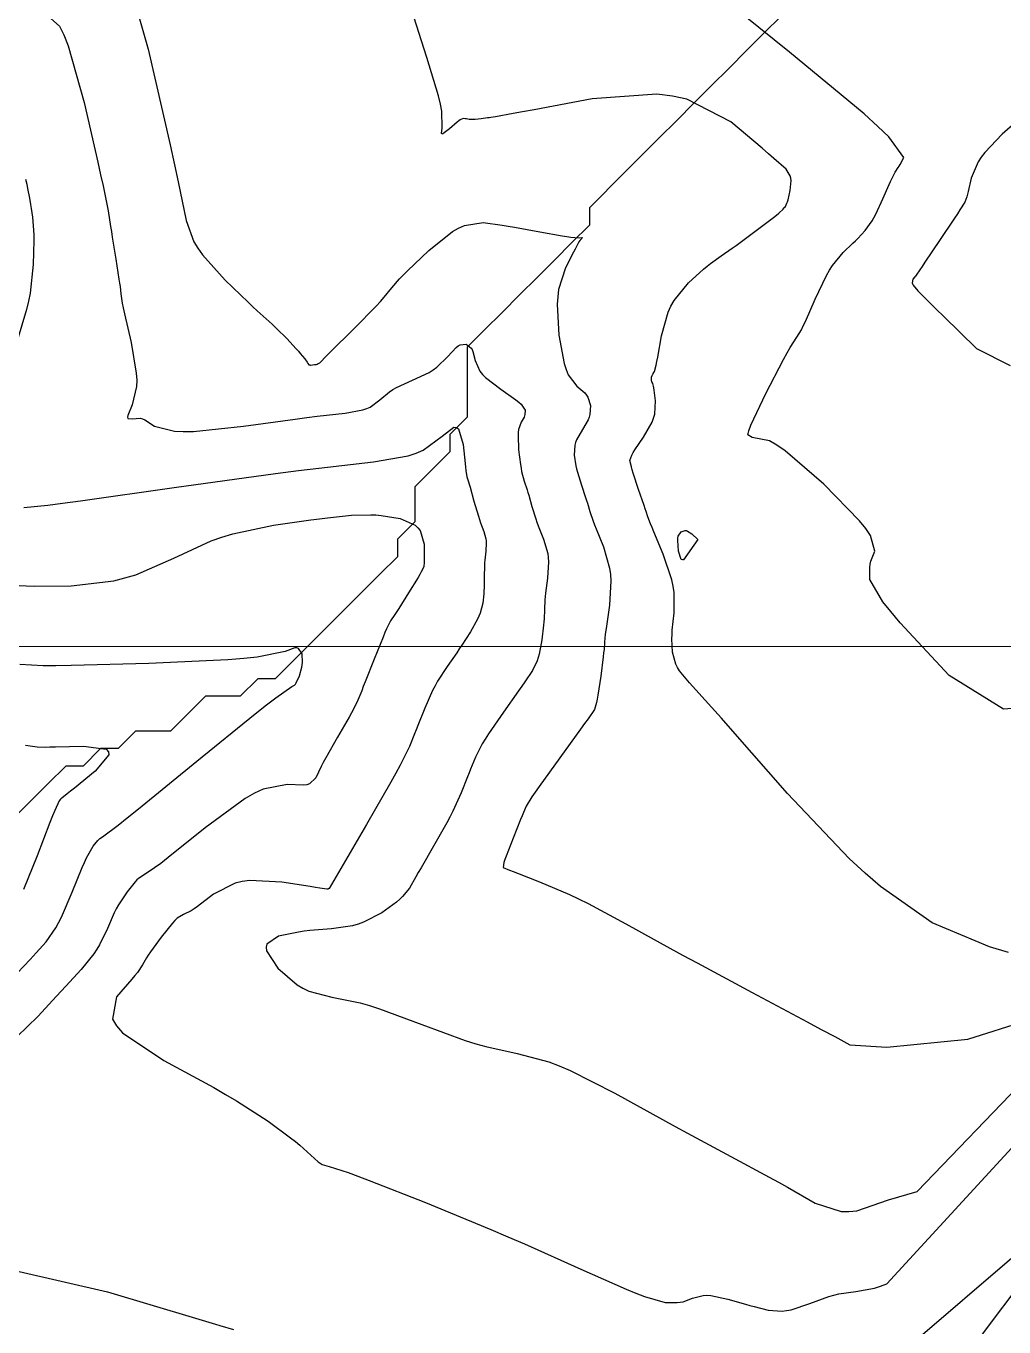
# Model space of a CAD drawing. Header units: metres. Extents: x 837117 to 838477, y 1189012 to 1191015.
# Drawn here: x 837942.7 to 837998.7, y 1190374.9 to 1190449.4 of the extents above; entities that cross this region are included whole.
import ezdxf

# ---------------------------------------------------------------- set-up
doc = ezdxf.new("R2010")
doc.units = ezdxf.units.M
doc.header["$LTSCALE"] = 0.3
doc.layers.add('COORD', color=7, linetype='Continuous', lineweight=20)
doc.layers.add('DRENAJE', color=5, linetype='Continuous', lineweight=25)
doc.layers.add('COTAS 10', color=1, linetype='Continuous')
doc.layers.add('COTAS INT', color=252, linetype='Continuous')

msp = doc.modelspace()

# ---------------------------------------------------------------- linework, layer by layer
at = {"layer": 'COORD'}
msp.add_line((837476.514, 1190413.872), (838476.514, 1190413.872), dxfattribs=at)
at = {"layer": 'COTAS 10'}
for points, elevation in [([(837999.397, 1190410.325), (837998.668, 1190410.277), (837995.563, 1190412.207), (837992.751, 1190415.227), (837992.207, 1190415.867), (837991.764, 1190416.421), (837991.013, 1190417.709), (837991.004, 1190418.401), (837991.03, 1190418.579), (837991.068, 1190418.751), (837991.307, 1190419.322), (837991.053, 1190420.233), (837990.779, 1190420.62), (837990.418, 1190421.066), (837988.38, 1190423.16), (837986.162, 1190425.075), (837985.686, 1190425.408), (837985.272, 1190425.655), (837984.275, 1190425.833), (837984.027, 1190425.99), (837984.084, 1190426.224), (837984.196, 1190426.54), (837985.055, 1190428.368), (837986.065, 1190430.301), (837986.272, 1190430.683), (837986.449, 1190430.999), (837986.824, 1190431.587), (837987.091, 1190432.015), (837987.199, 1190432.23), (837987.322, 1190432.487), (837987.886, 1190433.763), (837988.533, 1190435.116), (837988.708, 1190435.421), (837988.881, 1190435.697), (837989.491, 1190436.441), (837990.047, 1190436.967), (837990.186, 1190437.105), (837990.319, 1190437.24), (837990.748, 1190437.699), (837991.139, 1190438.241), (837991.249, 1190438.429), (837991.359, 1190438.632), (837991.76, 1190439.503), (837992.115, 1190440.331), (837992.196, 1190440.509), (837992.27, 1190440.663), (837992.471, 1190441.035), (837992.638, 1190441.299), (837992.69, 1190441.387), (837992.745, 1190441.481), (837992.962, 1190441.872), (837992.101, 1190443.061), (837991.475, 1190443.658), (837990.681, 1190444.372), (837986.414, 1190447.917), (837982.032, 1190451.457)], 1700), ([(837942.298, 1190417.363), (837942.698, 1190417.339), (837943.155, 1190417.324), (837945.289, 1190417.346), (837947.716, 1190417.637), (837948.358, 1190417.792), (837948.987, 1190417.978), (837951.151, 1190418.919), (837953.291, 1190419.911), (837953.905, 1190420.13), (837954.528, 1190420.324), (837956.857, 1190420.822), (837958.997, 1190421.116), (837959.501, 1190421.18), (837959.966, 1190421.238), (837961.329, 1190421.385), (837962.432, 1190421.418), (837962.735, 1190421.403), (837963.036, 1190421.377), (837964.114, 1190421.197), (837964.975, 1190420.821), (837965.14, 1190420.672), (837965.273, 1190420.503), (837965.486, 1190419.73), (837965.487, 1190418.984), (837965.486, 1190418.831), (837965.484, 1190418.703), (837965.473, 1190418.434), (837965.33, 1190418.136), (837965.246, 1190417.988), (837965.141, 1190417.811), (837964.602, 1190416.938), (837964.039, 1190416.05), (837963.919, 1190415.864), (837963.816, 1190415.704), (837963.573, 1190415.342), (837963.343, 1190414.886), (837963.247, 1190414.667), (837963.137, 1190414.407), (837962.625, 1190413.133), (837962.117, 1190411.838), (837962.009, 1190411.566), (837961.916, 1190411.33), (837961.7, 1190410.789), (837961.447, 1190410.283), (837961.331, 1190410.07), (837961.194, 1190409.825), (837960.534, 1190408.677), (837959.862, 1190407.494), (837959.718, 1190407.228), (837959.592, 1190406.988), (837959.291, 1190406.344), (837958.93, 1190405.999), (837958.766, 1190405.949), (837958.575, 1190405.918), (837957.656, 1190405.968), (837956.266, 1190405.695), (837955.778, 1190405.461), (837955.245, 1190405.157), (837952.947, 1190403.484), (837950.827, 1190401.772), (837950.405, 1190401.444), (837950.056, 1190401.178), (837949.394, 1190400.743), (837949.138, 1190400.586), (837949.044, 1190400.496), (837948.94, 1190400.386), (837948.482, 1190399.817), (837947.991, 1190399.068), (837947.866, 1190398.844), (837947.746, 1190398.612), (837947.352, 1190397.714), (837946.901, 1190396.778), (837946.745, 1190396.522), (837946.576, 1190396.268), (837945.854, 1190395.365), (837944.98, 1190394.41), (837944.715, 1190394.123), (837944.441, 1190393.827), (837943.367, 1190392.679), (837942.193, 1190391.518)], 1690), ([(837992.432, 1190373.088), (838000.35, 1190379.884)], 1690), ([(837942.31, 1190378.061), (837947.364, 1190376.893), (837952.406, 1190375.397), (837953.545, 1190375.054), (837953.798, 1190374.978), (837954.574, 1190374.742)], 1690)]:
    msp.add_lwpolyline(points, dxfattribs=dict(at, elevation=elevation))
at = {"layer": 'COTAS INT'}
for points, elevation in [([(837948.205, 1190453.318), (837949.684, 1190448.083), (837950.942, 1190442.608), (837951.197, 1190441.464), (837951.413, 1190440.482), (837951.857, 1190438.277), (837952.311, 1190437.051), (837952.533, 1190436.686), (837952.797, 1190436.309), (837954.097, 1190434.854), (837955.415, 1190433.584), (837955.689, 1190433.323), (837955.925, 1190433.103), (837956.448, 1190432.635), (837956.791, 1190432.334), (837956.913, 1190432.218), (837957.045, 1190432.088), (837957.62, 1190431.502), (837958.173, 1190430.911), (837958.293, 1190430.778), (837958.397, 1190430.659), (837958.651, 1190430.34), (837958.785, 1190430.148), (837958.813, 1190430.109), (837958.838, 1190430.076), (837958.894, 1190430.01), (837958.945, 1190429.992), (837958.966, 1190429.99), (837958.99, 1190429.99), (837959.102, 1190429.999), (837959.215, 1190430.015), (837959.241, 1190430.018), (837959.264, 1190430.021), (837959.325, 1190430.028), (837959.364, 1190430.035), (837959.373, 1190430.038), (837959.381, 1190430.041), (837959.402, 1190430.057), (837959.423, 1190430.075), (837959.43, 1190430.08), (837959.439, 1190430.085), (837959.474, 1190430.101), (837959.512, 1190430.119), (837959.521, 1190430.125), (837959.53, 1190430.132), (837959.557, 1190430.16), (837959.87, 1190430.478), (837960.058, 1190430.668), (837961.499, 1190432.109), (837962.739, 1190433.371), (837962.992, 1190433.638), (837963.206, 1190433.869), (837963.651, 1190434.406), (837964.088, 1190434.92), (837964.297, 1190435.136), (837964.544, 1190435.384), (837965.755, 1190436.549), (837967.121, 1190437.631), (837967.466, 1190437.828), (837967.797, 1190437.98), (837968.872, 1190438.157), (837969.967, 1190438.006), (837970.309, 1190437.952), (837970.669, 1190437.892), (837972.11, 1190437.628), (837973.401, 1190437.393), (837973.665, 1190437.351), (837973.889, 1190437.318), (837974.362, 1190437.283), (837974.515, 1190437.293), (837974.536, 1190437.289), (837974.549, 1190437.281), (837974.521, 1190437.231), (837974.443, 1190437.161), (837974.424, 1190437.142), (837974.406, 1190437.122), (837974.353, 1190437.051), (837974.209, 1190436.78), (837974.134, 1190436.634), (837974.043, 1190436.458), (837973.59, 1190435.566), (837973.195, 1190434.309), (837973.141, 1190433.902), (837973.111, 1190433.47), (837973.205, 1190431.698), (837973.515, 1190430.07), (837973.622, 1190429.729), (837973.738, 1190429.435), (837974.232, 1190428.771), (837974.688, 1190428.388), (837974.781, 1190428.272), (837974.858, 1190428.151), (837975.016, 1190427.677), (837974.982, 1190427.159), (837974.939, 1190427.01), (837974.882, 1190426.858), (837974.554, 1190426.291), (837974.224, 1190425.711), (837974.166, 1190425.552), (837974.123, 1190425.394), (837974.085, 1190424.826), (837974.182, 1190424.219), (837974.224, 1190424.036), (837974.272, 1190423.846), (837974.497, 1190423.104), (837974.734, 1190422.395), (837974.789, 1190422.226), (837974.839, 1190422.068), (837974.982, 1190421.594), (837975.169, 1190421.043), (837975.247, 1190420.837), (837975.337, 1190420.608), (837975.756, 1190419.585), (837976.11, 1190418.357), (837976.159, 1190417.999), (837976.186, 1190417.632), (837976.105, 1190416.238), (837975.928, 1190415.033), (837975.894, 1190414.785), (837975.867, 1190414.574), (837975.825, 1190414.119), (837975.792, 1190413.69), (837975.771, 1190413.495), (837975.745, 1190413.267), (837975.606, 1190412.166), (837975.446, 1190411.073), (837975.407, 1190410.85), (837975.368, 1190410.66), (837975.247, 1190410.263), (837974.875, 1190409.731), (837974.679, 1190409.457), (837974.444, 1190409.129), (837973.258, 1190407.485), (837972.081, 1190405.844), (837971.851, 1190405.518), (837971.663, 1190405.246), (837971.329, 1190404.727), (837971.177, 1190404.349), (837971.103, 1190404.167), (837971.016, 1190403.952), (837970.585, 1190402.893), (837970.181, 1190401.858), (837970.111, 1190401.657), (837970.059, 1190401.493), (837970.02, 1190401.21), (837970.388, 1190401.06), (837970.592, 1190400.98), (837970.84, 1190400.883), (837972.105, 1190400.393), (837973.808, 1190399.659), (837974.332, 1190399.408), (837974.879, 1190399.135), (837977.045, 1190397.98), (837979.562, 1190396.593), (837980.331, 1190396.174), (837981.131, 1190395.741), (837984.28, 1190394.054), (837987.433, 1190392.368), (837988.235, 1190391.935), (837989.006, 1190391.518), (837989.873, 1190391.044), (837991.978, 1190390.908), (837996.623, 1190391.382), (838000, 1190392.441)], 1696), ([(837943.774, 1190450.153), (837944.615, 1190449.394), (837944.857, 1190448.9), (837945.103, 1190448.283), (837946.023, 1190445.027), (837946.807, 1190441.607), (837946.968, 1190440.886), (837947.104, 1190440.264), (837947.389, 1190438.831), (837947.534, 1190437.924), (837947.581, 1190437.632), (837947.631, 1190437.322), (837947.837, 1190436.056), (837948.016, 1190434.911), (837948.05, 1190434.677), (837948.077, 1190434.479), (837948.115, 1190434.065), (837948.203, 1190433.53), (837948.26, 1190433.257), (837948.332, 1190432.928), (837948.713, 1190431.289), (837949.011, 1190429.527), (837949.032, 1190429.122), (837949.026, 1190428.753), (837948.778, 1190427.718), (837948.52, 1190427.106), (837948.507, 1190427.003), (837948.519, 1190426.93), (837948.773, 1190426.906), (837949.224, 1190426.943), (837949.36, 1190426.908), (837949.502, 1190426.853), (837950.054, 1190426.492), (837951.191, 1190426.192), (837951.7, 1190426.177), (837952.294, 1190426.19), (837955.142, 1190426.483), (837958.102, 1190426.893), (837958.767, 1190426.98), (837959.364, 1190427.056), (837960.962, 1190427.235), (837961.974, 1190427.415), (837962.203, 1190427.491), (837962.408, 1190427.579), (837962.964, 1190427.99), (837963.499, 1190428.459), (837963.692, 1190428.583), (837963.905, 1190428.704), (837964.833, 1190429.119), (837965.782, 1190429.571), (837966.008, 1190429.715), (837966.218, 1190429.868), (837966.84, 1190430.486), (837967.319, 1190431.001), (837967.438, 1190431.089), (837967.55, 1190431.152), (837967.907, 1190431.183), (837968.178, 1190430.965), (837968.236, 1190430.871), (837968.287, 1190430.763), (837968.412, 1190430.252), (837968.685, 1190429.631), (837968.829, 1190429.453), (837969.003, 1190429.274), (837969.878, 1190428.604), (837970.744, 1190428.004), (837970.912, 1190427.868), (837971.049, 1190427.745), (837971.283, 1190427.409), (837971.266, 1190427.15), (837971.245, 1190427.075), (837971.216, 1190426.999), (837971.052, 1190426.715), (837970.9, 1190426.296), (837970.879, 1190426.134), (837970.867, 1190425.953), (837970.902, 1190425.135), (837971.008, 1190424.285), (837971.041, 1190424.084), (837971.076, 1190423.897), (837971.22, 1190423.346), (837971.382, 1190422.845), (837971.43, 1190422.691), (837971.478, 1190422.53), (837971.664, 1190421.89), (837971.883, 1190421.187), (837971.954, 1190420.985), (837972.028, 1190420.78), (837972.331, 1190420.017), (837972.567, 1190419.198), (837972.599, 1190418.959), (837972.617, 1190418.714), (837972.564, 1190417.786), (837972.446, 1190416.924), (837972.423, 1190416.721), (837972.406, 1190416.534), (837972.379, 1190415.99), (837972.357, 1190415.455), (837972.342, 1190415.274), (837972.324, 1190415.079), (837972.229, 1190414.256), (837972.074, 1190413.427), (837972.02, 1190413.229), (837971.959, 1190413.044), (837971.699, 1190412.488), (837971.263, 1190411.838), (837971.093, 1190411.593), (837970.901, 1190411.321), (837970.029, 1190410.104), (837969.168, 1190408.858), (837968.983, 1190408.567), (837968.821, 1190408.3), (837968.428, 1190407.529), (837968.155, 1190406.84), (837968.068, 1190406.625), (837967.977, 1190406.398), (837967.609, 1190405.491), (837967.126, 1190404.425), (837966.962, 1190404.099), (837966.785, 1190403.759), (837966.037, 1190402.421), (837965.318, 1190401.187), (837965.159, 1190400.913), (837965.017, 1190400.668), (837964.65, 1190400.027), (837964.253, 1190399.536), (837964.092, 1190399.386), (837963.908, 1190399.23), (837963.062, 1190398.613), (837962.018, 1190398.072), (837961.709, 1190397.964), (837961.392, 1190397.874), (837960.178, 1190397.699), (837958.943, 1190397.599), (837958.614, 1190397.556), (837958.289, 1190397.506), (837957.16, 1190397.273), (837956.485, 1190396.824), (837956.448, 1190396.639), (837956.474, 1190396.428), (837957.109, 1190395.444), (837958.225, 1190394.486), (837958.555, 1190394.291), (837958.895, 1190394.125), (837960.2, 1190393.78), (837961.824, 1190393.45), (837962.364, 1190393.295), (837962.945, 1190393.111), (837965.369, 1190392.214), (837967.836, 1190391.303), (837968.443, 1190391.11), (837969.017, 1190390.944), (837970.814, 1190390.557), (837972.635, 1190390.075), (837973.224, 1190389.849), (837973.85, 1190389.582), (837976.416, 1190388.28), (837979.141, 1190386.772), (837979.867, 1190386.375), (837980.58, 1190385.987), (837983.052, 1190384.658), (837985.246, 1190383.472), (837985.784, 1190383.174), (837986.292, 1190382.89), (837987.877, 1190381.972), (837989.366, 1190381.497), (837989.814, 1190381.492), (837990.278, 1190381.542), (837992.08, 1190382.178), (837993.727, 1190382.649), (838000, 1190389.173)], 1694), ([(837998.945, 1190396.334), (837997.863, 1190396.663), (837994.59, 1190398.044), (837991.628, 1190400.111), (837990.742, 1190400.873), (837989.828, 1190401.717), (837986.291, 1190405.449), (837983.167, 1190409.017), (837982.513, 1190409.757), (837981.95, 1190410.39), (837980.68, 1190411.783), (837980.123, 1190412.475), (837980.009, 1190412.667), (837979.913, 1190412.858), (837979.714, 1190413.55), (837979.679, 1190414.314), (837979.686, 1190414.552), (837979.701, 1190414.8), (837979.815, 1190415.793), (837979.817, 1190416.957), (837979.761, 1190417.313), (837979.679, 1190417.685), (837979.181, 1190419.153), (837978.645, 1190420.435), (837978.54, 1190420.689), (837978.454, 1190420.9), (837978.299, 1190421.297), (837978.2, 1190421.606), (837978.148, 1190421.761), (837978.086, 1190421.946), (837977.775, 1190422.863), (837977.467, 1190423.794), (837977.406, 1190423.988), (837977.357, 1190424.153), (837977.268, 1190424.517), (837977.378, 1190424.834), (837977.453, 1190424.97), (837977.549, 1190425.127), (837978.055, 1190425.866), (837978.548, 1190426.718), (837978.634, 1190426.945), (837978.698, 1190427.169), (837978.749, 1190427.946), (837978.668, 1190428.557), (837978.649, 1190428.675), (837978.632, 1190428.772), (837978.585, 1190428.938), (837978.553, 1190428.982), (837978.545, 1190429.001), (837978.538, 1190429.023), (837978.518, 1190429.13), (837978.512, 1190429.246), (837978.514, 1190429.274), (837978.517, 1190429.301), (837978.543, 1190429.383), (837978.586, 1190429.461), (837978.6, 1190429.486), (837978.615, 1190429.511), (837978.677, 1190429.612), (837978.78, 1190429.991), (837978.822, 1190430.192), (837978.869, 1190430.434), (837979.083, 1190431.654), (837979.471, 1190433.027), (837979.627, 1190433.365), (837979.805, 1190433.686), (837980.622, 1190434.693), (837981.491, 1190435.472), (837981.701, 1190435.649), (837981.898, 1190435.809), (837982.5, 1190436.246), (837983.133, 1190436.675), (837983.351, 1190436.83), (837983.586, 1190437.001), (837984.588, 1190437.748), (837985.495, 1190438.443), (837985.67, 1190438.581), (837985.812, 1190438.695), (837986.053, 1190438.911), (837986.088, 1190438.973), (837986.101, 1190438.991), (837986.116, 1190439.009), (837986.18, 1190439.075), (837986.268, 1190439.255), (837986.297, 1190439.345), (837986.329, 1190439.452), (837986.461, 1190439.983), (837986.512, 1190440.562), (837986.493, 1190440.7), (837986.459, 1190440.829), (837986.216, 1190441.211), (837985.525, 1190441.819), (837985.21, 1190442.09), (837984.84, 1190442.405), (837983.055, 1190443.915), (837980.537, 1190445.212), (837979.706, 1190445.393), (837978.816, 1190445.498), (837975.117, 1190445.236), (837971.787, 1190444.613), (837971.129, 1190444.491), (837970.587, 1190444.391), (837969.583, 1190444.209), (837969.303, 1190444.166), (837969.216, 1190444.154), (837969.125, 1190444.141), (837968.764, 1190444.089), (837968.421, 1190444.052), (837968.342, 1190444.048), (837968.27, 1190444.046), (837968.065, 1190444.06), (837967.917, 1190444.087), (837967.879, 1190444.094), (837967.844, 1190444.099), (837967.731, 1190444.115), (837967.549, 1190444.03), (837967.47, 1190443.972), (837967.379, 1190443.899), (837966.945, 1190443.512), (837966.569, 1190443.229), (837966.514, 1190443.221), (837966.479, 1190443.245), (837966.532, 1190443.586), (837966.513, 1190444.533), (837966.434, 1190444.938), (837966.323, 1190445.405), (837965.654, 1190447.606), (837964.757, 1190450.417)], 1698), ([(837999.636, 1190444.138), (837998.59, 1190443.213), (837997.591, 1190442.173), (837997.384, 1190441.897), (837997.208, 1190441.626), (837996.82, 1190440.689), (837996.647, 1190439.929), (837996.606, 1190439.769), (837996.568, 1190439.631), (837996.455, 1190439.314), (837996.175, 1190438.871), (837996.032, 1190438.654), (837995.86, 1190438.396), (837995.003, 1190437.121), (837994.163, 1190435.877), (837994.002, 1190435.638), (837993.872, 1190435.445), (837993.662, 1190435.128), (837993.628, 1190435.081), (837993.61, 1190435.059), (837993.588, 1190435.033), (837993.474, 1190434.903), (837993.435, 1190434.705), (837993.459, 1190434.635), (837993.498, 1190434.559), (837993.767, 1190434.232), (837994.504, 1190433.502), (837994.839, 1190433.172), (837995.231, 1190432.787), (837997.118, 1190430.937), (837999.043, 1190429.96)], 1702), ([(837942.669, 1190440.63), (837942.732, 1190440.348), (837942.785, 1190440.103), (837942.897, 1190439.542), (837942.954, 1190439.186), (837942.973, 1190439.071), (837942.992, 1190438.95), (837943.073, 1190438.454), (837943.132, 1190437.709), (837943.138, 1190437.431), (837943.139, 1190437.121), (837943.108, 1190435.745), (837942.929, 1190434.113), (837942.837, 1190433.642), (837942.728, 1190433.164), (837942.183, 1190431.371)], 1692), ([(837942.575, 1190421.835), (837943.94, 1190421.971), (837944.774, 1190422.079), (837945.806, 1190422.217), (837951.182, 1190422.967), (837956.989, 1190423.771), (837958.293, 1190423.942), (837959.465, 1190424.091), (837962.599, 1190424.442), (837964.584, 1190424.795), (837965.032, 1190424.944), (837965.436, 1190425.116), (837966.526, 1190425.923), (837967.197, 1190426.429), (837967.336, 1190426.412), (837967.455, 1190426.326), (837967.718, 1190425.444), (837967.833, 1190424.352), (837967.859, 1190424.132), (837967.881, 1190423.949), (837967.942, 1190423.587), (837968.03, 1190423.295), (837968.07, 1190423.156), (837968.118, 1190422.992), (837968.346, 1190422.187), (837968.598, 1190421.33), (837968.66, 1190421.133), (837968.719, 1190420.953), (837968.905, 1190420.448), (837969.023, 1190420.039), (837969.04, 1190419.92), (837969.049, 1190419.797), (837969.022, 1190419.333), (837968.963, 1190418.814), (837968.952, 1190418.657), (837968.944, 1190418.494), (837968.932, 1190417.86), (837968.922, 1190417.219), (837968.914, 1190417.053), (837968.904, 1190416.891), (837968.851, 1190416.345), (837968.702, 1190415.781), (837968.633, 1190415.608), (837968.55, 1190415.428), (837968.151, 1190414.713), (837967.651, 1190413.944), (837967.506, 1190413.729), (837967.358, 1190413.512), (837966.801, 1190412.723), (837966.255, 1190411.872), (837966.115, 1190411.617), (837965.979, 1190411.353), (837965.526, 1190410.331), (837965.136, 1190409.339), (837965.039, 1190409.095), (837964.947, 1190408.864), (837964.655, 1190408.14), (837964.118, 1190407.065), (837963.871, 1190406.614), (837963.582, 1190406.095), (837962.186, 1190403.665), (837960.046, 1190400), (837960.042, 1190399.995), (837960.039, 1190399.992), (837960.03, 1190399.986), (837960.02, 1190399.981), (837960.014, 1190399.979), (837960.002, 1190399.977), (837959.989, 1190399.976), (837959.985, 1190399.975), (837959.981, 1190399.975), (837959.966, 1190399.972), (837959.951, 1190399.968), (837959.943, 1190399.966), (837959.929, 1190399.962), (837959.524, 1190400.023), (837959.274, 1190400.063), (837958.964, 1190400.112), (837957.344, 1190400.373), (837955.519, 1190400.464), (837955.08, 1190400.406), (837954.668, 1190400.313), (837953.421, 1190399.676), (837952.514, 1190398.97), (837952.317, 1190398.832), (837952.144, 1190398.719), (837951.718, 1190398.522), (837951.355, 1190398.3), (837951.222, 1190398.173), (837951.076, 1190398.017), (837950.43, 1190397.214), (837949.818, 1190396.369), (837949.693, 1190396.186), (837949.587, 1190396.025), (837949.365, 1190395.63), (837949.078, 1190395.197), (837948.931, 1190395.013), (837948.755, 1190394.801), (837947.876, 1190393.803), (837947.641, 1190392.525), (837947.871, 1190392.137), (837948.228, 1190391.734), (837950.587, 1190390.154), (837953.445, 1190388.599), (837954.119, 1190388.212), (837954.74, 1190387.843), (837956.56, 1190386.668), (837957.837, 1190385.73), (837958.117, 1190385.51), (837958.366, 1190385.309), (837958.999, 1190384.727), (837959.421, 1190384.344), (837959.536, 1190384.267), (837959.651, 1190384.202), (837960.059, 1190384.076), (837961.15, 1190383.733), (837961.695, 1190383.532), (837962.345, 1190383.285), (837965.571, 1190382.01), (837969.314, 1190380.468), (837970.291, 1190380.053), (837971.242, 1190379.642), (837974.462, 1190378.201), (837977.059, 1190377.051), (837977.617, 1190376.825), (837978.106, 1190376.638), (837979.291, 1190376.294), (837979.977, 1190376.28), (837980.151, 1190376.301), (837980.318, 1190376.333), (837980.864, 1190376.538), (837981.479, 1190376.697), (837981.689, 1190376.7), (837981.917, 1190376.685), (837982.885, 1190376.483), (837983.896, 1190376.191), (837984.151, 1190376.12), (837984.396, 1190376.052), (837985.191, 1190375.844), (837985.997, 1190375.793), (837986.249, 1190375.825), (837986.513, 1190375.877), (837987.571, 1190376.233), (837988.67, 1190376.633), (837988.96, 1190376.713), (837989.244, 1190376.781), (837990.219, 1190376.914), (837991.287, 1190377.117), (837991.629, 1190377.228), (837991.991, 1190377.363), (838000, 1190386.084)], 1692), ([(837981.161, 1190420), (837980.35, 1190418.83), (837980.279, 1190418.824), (837980.215, 1190418.858), (837980.054, 1190419.323), (837980.011, 1190419.939), (837980.023, 1190420.07), (837980.045, 1190420.182), (837980.208, 1190420.442), (837980.442, 1190420.51), (837980.509, 1190420.502), (837980.577, 1190420.482), (837980.83, 1190420.313), (837981.161, 1190420)], 1698), ([(837942.216, 1190395.182), (837942.923, 1190395.938), (837943.103, 1190396.132), (837943.278, 1190396.321), (837943.853, 1190396.949), (837944.404, 1190397.744), (837944.564, 1190398.037), (837944.727, 1190398.361), (837945.338, 1190399.797), (837945.905, 1190401.199), (837946.04, 1190401.502), (837946.165, 1190401.768), (837946.535, 1190402.42), (837946.804, 1190402.754), (837946.865, 1190402.819), (837946.92, 1190402.872), (837947.071, 1190402.964), (837947.968, 1190403.637), (837948.494, 1190404.055), (837949.14, 1190404.575), (837952.473, 1190407.292), (837955.814, 1190410.002), (837956.464, 1190410.517), (837956.994, 1190410.93), (837957.919, 1190411.571), (837958.076, 1190411.651), (837958.122, 1190411.709), (837958.17, 1190411.783), (837958.355, 1190412.182), (837958.495, 1190412.68), (837958.515, 1190412.817), (837958.526, 1190412.953), (837958.499, 1190413.44), (837958.304, 1190413.756), (837958.209, 1190413.784), (837958.096, 1190413.787), (837957.543, 1190413.584), (837955.939, 1190413.252), (837955.164, 1190413.174), (837954.245, 1190413.101), (837949.732, 1190412.886), (837945.282, 1190412.769), (837944.404, 1190412.758), (837943.679, 1190412.756), (837942.337, 1190412.826)], 1688), ([(837942.67, 1190408.221), (837943.336, 1190408.127), (837943.804, 1190408.108), (837944.064, 1190408.11), (837944.38, 1190408.115), (837945.989, 1190408.16), (837947.293, 1190407.977), (837947.416, 1190407.84), (837947.436, 1190407.664), (837946.651, 1190406.716), (837945.473, 1190405.755), (837945.245, 1190405.571), (837945.06, 1190405.423), (837944.747, 1190405.186), (837944.702, 1190405.158), (837944.686, 1190405.143), (837944.668, 1190405.123), (837944.588, 1190405.024), (837944.338, 1190404.467), (837944.213, 1190404.159), (837944.064, 1190403.785), (837943.324, 1190401.881), (837942.552, 1190399.945)], 1686), ([(838000, 1190377.872), (837994.537, 1190370.611)], 1688)]:
    msp.add_lwpolyline(points, dxfattribs=dict(at, elevation=elevation))
at = {"layer": 'DRENAJE'}
for points in [[(837998.947, 1190462.996, 0), (837997.947, 1190461.997, 0), (837996.948, 1190460.997, 0), (837995.948, 1190459.997, 0), (837994.948, 1190458.998, 0), (837993.949, 1190457.998, 0), (837992.949, 1190456.998, 0), (837991.949, 1190455.999, 0), (837990.95, 1190454.999, 0), (837988.95, 1190453, 0), (837987.951, 1190452, 0), (837986.951, 1190451, 0), (837985.951, 1190450.001, 0), (837984.952, 1190449.001, 0), (837983.952, 1190448.001, 0), (837982.952, 1190447.002, 0), (837981.953, 1190446.002, 0), (837980.953, 1190445.002, 0), (837979.953, 1190444.003, 0), (837978.954, 1190443.003, 0), (837977.954, 1190442.003, 0), (837976.954, 1190441.004, 0)], [(837976.954, 1190441.004, 0), (837974.955, 1190439.004, 0), (837974.955, 1190438.005, 0), (837973.956, 1190437.005, 0), (837972.956, 1190436.005, 0), (837971.956, 1190435.006, 0), (837970.957, 1190434.006, 0), (837969.957, 1190433.006, 0), (837968.957, 1190432.007, 0), (837967.958, 1190431.007, 0), (837967.958, 1190427.008, 0), (837966.958, 1190426.009, 0), (837966.958, 1190425.009, 0), (837965.958, 1190424.01, 0), (837964.959, 1190423.01, 0), (837964.959, 1190421.011, 0), (837963.959, 1190420.011, 0), (837963.959, 1190419.011, 0), (837962.959, 1190418.012, 0), (837961.96, 1190417.012, 0), (837960.96, 1190416.012, 0), (837959.96, 1190415.013, 0), (837958.961, 1190414.013, 0), (837957.961, 1190413.013, 0), (837956.961, 1190412.014, 0), (837955.962, 1190412.014, 0), (837954.962, 1190411.014, 0), (837952.963, 1190411.014, 0), (837951.963, 1190410.014, 0), (837950.963, 1190409.015, 0), (837948.964, 1190409.015, 0), (837947.964, 1190408.015, 0), (837946.965, 1190408.015, 0), (837945.965, 1190407.015, 0), (837944.965, 1190407.015, 0), (837943.966, 1190406.016, 0), (837942.966, 1190405.016, 0), (837941.966, 1190404.016, 0)]]:
    msp.add_polyline3d(points, dxfattribs=at)

doc.saveas('drawing.dxf')
